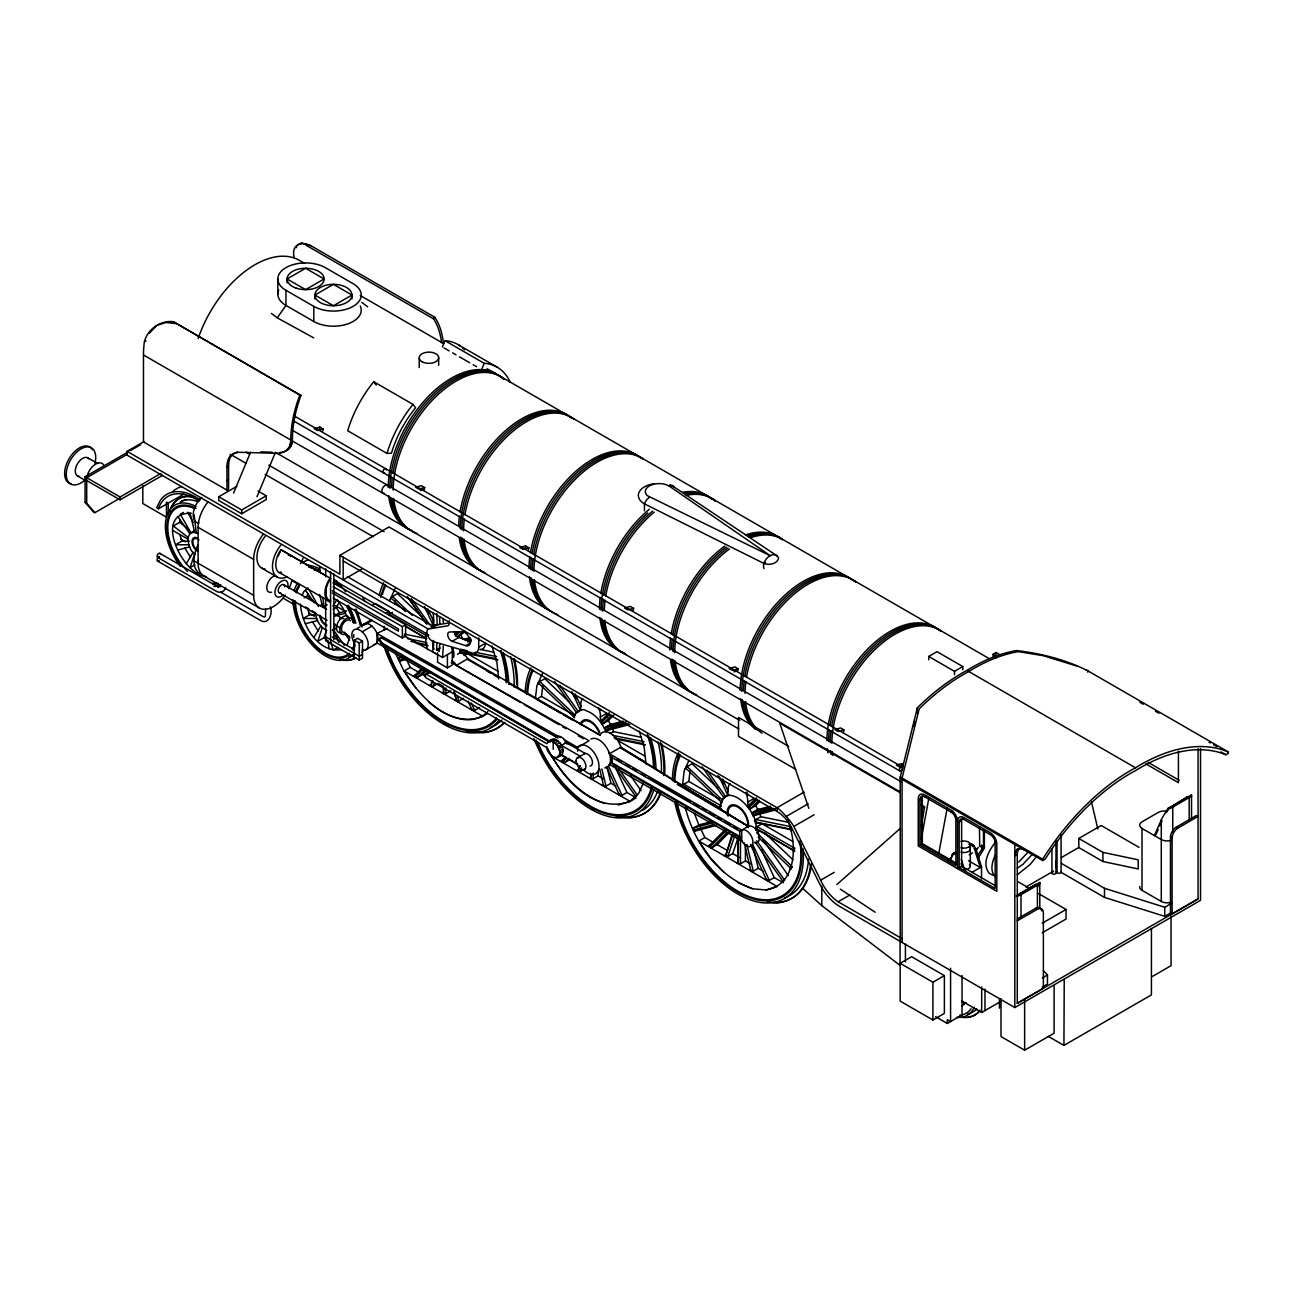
<?xml version="1.0" encoding="UTF-8"?>
<svg xmlns="http://www.w3.org/2000/svg" width="1293" height="1293" viewBox="0 0 1293 1293"><rect width="100%" height="100%" fill="white"/><g stroke="black" fill="none" stroke-linecap="round" stroke-linejoin="round"><path stroke-width="1.5" d="M970.38 847.432L970.283 845.687M746.675 792.076L748.34 795.227M919.889 799.721L919.937 798.945A6.934 4.008 60 0 1 924.156 796.504L951.632 812.36A6.934 4.008 60 0 1 955.85 819.681L955.899 865.809L919.889 845.008L919.889 799.721L922.378 797.522A6.934 4.008 60 0 1 922.992 795.777M959.164 822.396L959.212 821.621A6.934 4.008 60 0 1 963.43 819.18L990.907 835.036A6.934 4.008 60 0 1 995.141 842.357L995.174 888.485L959.164 867.7L959.164 822.396L961.669 820.198A6.934 4.008 60 0 1 963.059 817.742M290.877 440.38L289.664 446.344L286.577 450.4A44.463 25.666 60 0 1 274.423 453.261L240.045 452.308A43.348 25.02 60 0 0 230.396 455.815L230.041 456.138A29.707 17.148 60 0 0 228.021 460.001L227.746 460.89A29.707 17.148 60 0 0 226.954 467.015L226.954 490.112L228.586 489.174L228.586 466.062A29.707 17.148 60 0 1 229.378 459.952L229.653 459.047A29.707 17.148 60 0 1 231.673 455.201L232.029 454.877A43.348 25.02 60 0 1 237.702 451.92M1016.217 896.017L1039.717 882.456L1039.152 886.659M1191.467 796.536L1191.467 794.839L1167.967 808.4L1162.1 818.113L1154.358 835.553L1155.926 834.664L1158.205 829.46M403.044 656.715L399.278 657.701L398.68 660.044M1191.467 794.839L1191.467 794.904A8.097 4.671 0 0 1 1189.156 797.603L1172.751 807.074A8.097 4.671 0 0 1 1168.08 808.4L1167.967 808.4M284.153 451.58A44.463 25.666 60 0 0 288.21 449.447L291.297 445.406L292.428 439.087A99.173 57.264 -60 0 1 300.024 398.05L300.994 395.383L173.327 321.666C159.896 320.034 145.43 330.588 144.056 344.31A99.173 57.264 -60 0 0 143.475 354.977L143.475 441.915L226.954 490.112M205.409 576.468C181.812 573.979 152.752 512.076 191.283 513.256M188.132 537.403L173.327 525.992L179.63 522.356L179.937 519.802M195.195 554.293C186.952 549.881 183.897 527.479 197.732 533.459M304.162 597.883L307.314 596.073L307.621 593.503M335.243 624.18L333.287 629.675L344.326 645.304M395.028 604.235L395.464 600.695M427.676 649.765L425.882 643.72L425.882 632.956M535.399 698.252L536.902 685.823L542.462 673.556M560.435 713.041L536.53 699.238L541.476 696.377L542.785 685.743M426.334 674.219L546.874 743.734C551.287 736.008 560.435 747.257 559.74 753.124C558.576 763.112 546.664 753.884 546.874 747.645L426.334 678.001A2.311 1.341 60 0 1 424.702 675.156A2.311 1.341 60 0 1 426.334 674.219L429.615 672.328L550.139 741.843C555.715 733.018 567.756 749.875 561.097 755.468M682.494 785.077L688.797 781.441L690.09 770.79M720.056 809.596C722.642 775.154 760.753 811.794 755.742 830.203L757.1 829.427L794.662 851.101L793.304 851.893M787.728 819.891C797.215 843.634 797.522 884.735 765.682 890.085M921.23 826.534L924.608 806.848L921.117 804.828M921.23 839.238L928.924 797.829M938.718 853.703L947.139 808.335M426.237 644.932L427.013 643.057M467.096 650.654L461.181 649.458L460.292 651.817M319.516 429.114L319.937 427.11L323.202 429.001L322.797 431.005M424.686 487.59L418.9 489.142L415.635 487.251L421.421 485.699L424.686 487.59L424.282 489.594L420.419 490.629M525.2 547.973L525.621 545.969L528.885 547.86L528.481 549.864M633.198 610.328L633.618 608.324L630.337 606.433L624.551 607.985L627.832 609.876L633.618 608.324M738.19 668.804L732.404 670.356L729.139 668.465L734.909 666.913L738.19 668.804L737.786 670.808L733.923 671.827M843.489 731.822L843.893 729.834L840.612 727.943L834.842 729.494L838.106 731.385L843.893 729.834M901.69 765.537L902.094 763.533L898.247 764.567M225.58 587.475C224.966 591.919 219.406 593.552 215.963 591.095L157.552 557.364M900.235 941.401L900.235 776.964L917.367 707.756A189.796 109.582 -60 0 1 966.905 670.437A189.796 109.582 -60 0 1 1016.443 650.557C1041.091 653.434 1065.561 659.575 1087.785 670.825L1087.785 672.166M598.384 707.562A13.884 8.017 60 0 1 600.324 717.065L601.083 722.803L602.15 719.894L609.213 712.75M745.689 792.625A13.884 8.017 60 0 1 747.645 802.129L748.405 807.866L749.471 804.957L752.768 803.05M913.165 726.65L914.652 721.187M194.726 553.776L190.071 567.611L194.807 564.896M322.393 627.493L317.755 641.328L324.042 637.691L326.369 630.774M434.335 682.817L433.139 686.341L430.957 686.114L431.797 681.185M432.767 680.732L430.731 686.244M581.64 767.864L580.46 771.388L578.262 771.161L579.102 766.232M580.072 765.779L578.052 771.291M734.877 835.31L727.781 856.435L725.583 856.208L731.967 834.809M734.376 835.23L732.824 834.696L725.357 856.354M726.65 857.097L732.727 853.59L738.061 837.735M755.904 828.878L757.1 826.583L794.662 848.273L793.466 850.568M995.222 855.206C992.216 861.801 989.598 870.755 995.222 876.751M442.384 346.96L444.905 340.641A84.756 48.924 -60 0 1 460.405 346.152M481.659 369.636L484.18 363.317L444.905 340.641M296.178 247.706L296.663 246.543M763.937 568.678C761.092 561.178 773.02 548.927 778.612 557.784C777.788 563.893 768.85 565.591 763.937 563.425L644.447 503.882A20.833 12.025 0 0 1 653.773 483.76M233.564 493.069L250.519 452.308M256.968 496.754L275.457 452.291M1159.74 825.985L1162.035 820.796M302.142 595.313L303.807 591.644L307.944 587.911M347.025 645.385L349.821 637.32L343.906 632.762M389.597 600.776L395.141 588.509M509.668 683.949L600.097 735.167L600.566 734.165A16.211 9.358 60 0 1 620.414 745.625L620.866 747.16L748.259 826.372A9.261 5.35 60 0 1 758.555 833.888A9.261 5.35 60 0 1 754.579 842.68M608.955 765.472L609.407 764.47L741.713 840.854A9.261 5.35 60 0 0 750.974 846.204A9.261 5.35 60 0 0 750.974 835.504A9.261 5.35 60 0 0 741.713 830.154L609.407 753.771L608.955 752.235M643.607 782.443L638.71 793.288L629.885 801.482L618.377 805.038M688.991 760.365L684.223 770.887L682.332 786.403L683.852 784.301L721.413 805.975L720.056 806.767M280.953 573.446L330.168 601.859L328.81 601.439A18.474 10.667 -60 0 1 328.81 580.104L330.168 578.133L280.953 549.719L279.595 551.691A18.474 10.667 -60 0 0 279.595 573.041L280.953 573.446L281.454 572.411L280.177 572.023M949.304 860.249L953.183 854.188A5.786 3.346 60 0 1 956.077 852.523M949.644 861.316L953.183 854.188M186.273 563.619L193.223 552.208M313.957 637.32L320.906 625.925M332.899 606.223L336.875 599.693L343.049 608.324L347.025 616.583M333.077 609.278L336.228 607.468L339.202 602.57M978.348 857.954L984.377 848.046L984.377 830.93M149.309 333.287L156.146 326.046M1166.254 812.683L1167.029 811.551M330.652 578.585L329.392 580.444A17.31 9.988 -60 0 0 329.392 600.437L330.652 600.825M976.312 850.309L978.429 847.271M977.072 856.305L983.472 847.044L983.472 829.961M271.449 313.456L277.252 317.836L285.963 305.423L285.963 290.311A27.783 16.033 0 0 1 285.963 267.619A27.783 16.033 0 0 1 325.254 267.619L353.086 283.684A27.783 16.033 0 0 1 353.086 306.376A27.783 16.033 0 0 1 313.795 306.376L285.963 290.311M297.568 244.862L301.576 242.793L310.821 245.67L434.755 317.221A99.173 57.264 -60 0 1 443.192 341.708M441.543 342.645A99.173 57.264 -60 0 0 434.529 320.405L433.559 318.854L434.755 317.221M1167.805 810.501L1168.549 809.547M996.418 841.032C989.468 849.404 981.193 863.142 989.193 873.26L993.25 875.377M1027.903 852.297L1018.755 862.027M1032.008 854.673L1022.844 864.387L1017.332 868.169M1035.402 858.019L1030.101 864.5L1017.332 874.747M759.977 830.914L756.68 832.805L792.286 866.73L790.459 868.54M422.52 667.544L414.552 675.609L415.166 676.999L417.591 677.354L424.33 670.55M454.829 634.847L457.657 631.986M423.506 668.578L414.94 677.128M455.589 636.108L459.694 631.954M457.463 637.013L462.926 631.469M416.459 678.001L422.536 674.493L426.577 670.404M457.738 637.449L465.141 631.388M565.849 756.631L561.873 760.656L562.487 762.062L564.912 762.417L568.952 758.328M566.657 757.843L562.261 762.191M611.621 715.142L603.411 723.45L601.536 722.545L609.746 714.237M602.053 724.225L608.356 720.589L613.836 715.045M725.131 829.589L709.194 845.719L709.809 847.109L712.217 847.465L727.038 832.482M747.419 806.428L756.534 797.797M726.472 830.251L709.582 847.238M758.943 800.189L750.716 808.497L748.841 807.592L757.068 799.284M711.102 848.111L717.179 844.604L729.3 832.336M749.374 809.289L755.678 805.652L759.783 801.498M1169.292 808.723L1187.556 796.73L1171.248 807.042M428.888 702.051C443.935 715.465 470.975 728.929 487.849 711.522M965.968 1002.479L961.847 1006.213M836.894 884.525L900.413 828.28M921.586 809.531L924.608 806.848M1018.221 895.629L1019.498 893.754L1035.79 884.347L1021.131 893.705M576.145 712.96L578.23 711.489L559.691 685.225M635.623 796.31L637.271 795.098L618.717 768.834M723.45 798.023L725.551 796.553L707.012 770.272M756.761 840.757L784.592 880.161L782.491 881.632M547.699 741.164L381.063 643.381L378.59 639.081L381.871 637.174L381.063 637.643L557.913 738.077M1176.161 827.229L1196.429 815.463L1198.061 816.416L1177.81 828.166A8.081 4.655 -60.1 0 0 1172.105 838.074L1172.105 913.989L1170.472 913.052L1170.472 837.137A8.081 4.655 -60.1 0 1 1176.161 827.229L1177.81 828.166M1172.105 913.989L1198.061 898.926L1198.061 750.021A13.884 8.017 60 0 1 1198.158 748.582M144.347 341.885L145.98 340.948M287.094 278.965L305.617 268.265L324.123 278.965L305.617 289.648L287.094 278.965L287.094 282.892M314.926 299.022L314.926 295.03L333.432 284.331L351.955 295.03L351.955 299.022M351.955 295.03A18.522 10.7 0 0 1 324.171 304.291A18.522 10.7 0 0 1 324.171 285.769A18.522 10.7 0 0 1 351.955 295.03L333.432 305.73L314.926 295.03M428.791 629.319L127.102 455.152L127.102 451.37L144.04 441.592M119.344 498.565L94.906 512.674L93.274 511.737L85.079 502.282L85.079 476.761L126.762 452.712M130.237 450.707L140.646 444.695M126.666 454.651L86.712 477.715L86.712 503.236L94.906 512.674M85.079 476.761L120.104 496.997L160.914 473.432M86.712 480.543L120.104 499.825L162.611 475.291M230.041 456.138L231.673 455.201M226.954 467.015L228.586 466.062M200.156 499.922A58.072 33.521 60 0 0 160.38 500.294L156.647 507.745L158.441 508.779L183.703 494.201M292.428 440.735L290.796 441.689L290.796 440.024A99.173 57.264 -60 0 1 299.798 395.141L173.327 321.666M290.699 442.545L292.331 441.592M290.521 443.564L292.153 442.61M226.954 480.673L228.586 479.719M290.279 444.533L291.927 443.596M290.004 445.471L291.636 444.517M289.664 446.344L291.297 445.406M289.26 447.168L290.909 446.23M288.824 447.944L290.456 446.99M288.339 448.655L289.971 447.701M287.789 449.301L289.422 448.348M287.224 449.867L288.856 448.913M183.412 512.384L180.277 514.194L190.863 532.748L194.015 530.938M258.05 491.065L266.245 495.785L266.245 499.567L241.694 513.741L218.776 500.52L218.776 496.738L236.781 486.33M189.538 541.137L181.86 541.137L175.557 544.773L189.004 544.789M218.776 496.738L241.694 509.959L266.245 495.785M127.102 451.37L339.897 574.221L339.897 555.327L388.999 526.978L738.723 728.88M361.798 569.146L343.178 579.894L343.178 557.218M320.114 605.56L323.266 603.734M315.298 614.854L309.528 614.838L303.225 618.49L316.672 618.507M327.129 604.736L323.977 606.562L322.862 597.35M334.871 615.549L339.59 612.817L346.524 610.991M372.271 605.496L375.536 603.605L389.145 611.46L389.145 615.468M333.287 629.675L336.439 627.848M332.285 630.564L335.437 628.737M391.181 597.269L397.484 593.632L421.647 616.648M390.712 598.303L392.522 596.493L412.419 615.436M390.244 599.354L391.165 598.045L405.372 611.589M361.717 625.376L371.544 619.703L371.851 620.656L363.656 625.376M385.88 613.351L389.145 611.46M392.506 612.284L389.209 614.191L426.771 635.881M362.169 631.808L371.98 626.151M337.812 647.454L333.077 650.185L331.218 642.508M354.314 657.2L354.314 640.197L357.595 638.306L362.493 641.134L362.493 658.153L359.228 660.044L325.674 640.665L325.674 586.796M354.314 640.197L359.228 643.025L362.493 641.134M428.856 673.33L376.958 642.863L376.958 633.425L387.512 628.463M378.59 639.081L379.415 638.613L381.871 642.912L550.252 741.713M333.125 586.683L402.349 626.636L405.614 624.745L405.614 636.091L402.349 637.982L333.125 598.012M365.838 649.749L375.649 644.076M381.063 643.381L381.871 642.912M362.493 654.371L359.228 656.262L325.674 636.883M430.925 626.442L434.222 624.535M433.155 625.149L433.527 620.769A13.884 8.017 60 0 1 433.527 617.812M480.705 649.49A12.09 6.982 60 0 0 485.263 643.397L478.717 647.179A12.09 6.982 60 0 1 472.931 653.175L433.333 641.57A7.289 4.202 60 0 1 427.078 633.667A7.289 4.202 60 0 1 430.795 628.576L437.341 624.81L448.542 622.984M425.268 637.982L405.226 625.893M397.937 658.476L399.278 657.701M399.424 661.596L404.079 658.913M439.83 647.987L436.549 649.878L439.281 651.333A285.074 164.583 60 0 0 439.733 643.849M439.83 648.052L436.565 649.943L436.775 646.565A295.095 170.369 60 0 0 436.986 642.669M452.114 641.312L465.836 645.692A7.806 4.509 60 0 0 469.989 639.809A7.806 4.509 60 0 0 462.328 631.695L449.786 631.97A5.204 3.006 60 0 0 447.911 636.075A5.204 3.006 60 0 0 452.114 641.312L458.659 637.53L470.668 641.376M395.141 652.674L403.982 671.067L410.269 667.43L419.498 672.748M433.446 640.423A290.085 167.476 60 0 1 432.686 651.785L442.497 657.458L452.324 651.785A290.085 167.476 60 0 0 452.631 648.035M465.836 645.692L470.733 642.863M413.421 676.255L417.849 673.701M461.181 649.458L459.823 650.234L460.696 653.385L462.054 652.609L497.643 659.802L496.302 660.578M464.106 655.519L467.419 653.628L498.144 671.358M437.584 652.723L437.584 662.178L447.41 667.851L452.324 665.006L452.324 651.785M451.71 660.513A9.261 5.35 60 0 1 456.332 665.394L467.791 658.784L600.097 735.167M429.438 685.5L430.569 684.837M432.024 686.987L438.101 683.48L443.224 686.438M495.833 658.994L497.643 659.802M442.271 692.903L443.386 692.256L443.386 686.535M443.499 693.614L445.843 693.662L445.843 687.957M444.727 694.309L450.804 690.801M454.974 700.24L456.09 699.578L454.199 691.755M456.251 700.984L458.676 701.081L457.286 695.359M457.544 701.727L463.621 698.22M470.523 709.211L471.654 708.564L472.268 709.97L474.676 710.326L471.299 703.004M472.042 710.099L468.163 701.081M473.561 710.972L479.638 707.465M538.502 682.316L544.806 678.68L568.952 701.695M538.033 683.367L539.844 681.54L575.369 715.385L574.027 716.16M537.549 684.401L538.47 683.108L574.512 717.534C570.375 717.696 581.284 706.188 585.923 710.649C595.701 713.93 602.312 722.852 606.175 732.032M482.564 716.435L487.348 713.671M763.937 563.425L765.569 562.471M576.888 712.265L581.543 709.582M580.46 710.213L580.848 705.833A13.884 8.017 60 0 1 582.787 698.576M573.559 717.211L574.512 717.534M548.555 741.325L551.836 739.434M547.521 742.295L553.194 739.014M551.497 741.067L554.778 739.176M556.459 739.887L553.194 741.778L553.194 749.342M554.891 743.022L558.156 741.131M600.324 717.065L606.627 713.429L607.096 717.033M556.459 744.687L559.74 742.796M600.114 721.381L601.455 720.605L601.536 722.545M557.816 746.675L561.097 744.784M558.107 747.273L566.302 742.554L585.115 753.415L578.569 757.197M558.867 748.841L562.132 746.95M559.513 751.039L562.794 749.148M551.287 756.114L630.095 801.353C593.083 814.881 561.017 776.608 546.745 746.643M559.74 753.124L563.021 751.233M604.3 728.137L610.603 724.5L623.242 721.138M611.573 724.193L605.657 727.345L605.027 729.656M556.459 757.779L559.74 755.888L558.156 755.742M557.816 757.359L561.388 755.209L576.775 764.098M605.787 731.208L610.425 728.525M560.742 761.302L565.17 758.749M610.151 733.551L613.448 731.644L641.086 737.236M563.78 763.064L569.857 759.557L577.971 764.228M578.569 767.008L580.201 766.07M576.759 770.547L577.874 769.901M609.407 753.771L620.866 747.16M579.329 772.034L585.406 768.527M643.138 744.057L644.965 744.865L643.607 745.641M611.363 763.323L612.187 762.854L740.566 836.975L739.741 837.444L611.363 763.323L611.363 757.181L739.741 831.286L740.566 830.817M589.576 777.95L590.707 777.303L590.707 773.489M590.804 778.661L593.164 778.725L593.164 773.004M592.032 779.372L598.109 775.865L598.109 772.05M602.279 785.287L603.411 784.641L603.799 785.902L605.997 786.128L601.843 768.963M603.572 786.031L599.726 769.093M604.865 786.774L610.942 783.267L615.807 786.079M617.844 794.274L618.959 793.627L619.589 795.017L621.998 795.373L608.47 766.07M619.363 795.147L606.465 766.523M620.866 796.019L626.943 792.512L636.172 797.846L629.885 801.482M635.914 795.874L637.271 795.098M634.427 797.264L635.768 796.488L613.755 765.294M685.807 767.379L692.111 763.743L717.696 788.1M685.338 768.414L687.165 766.587L722.69 800.432L721.349 801.224M684.87 769.464L685.791 768.155L721.817 802.581L720.476 803.373M928.73 659.769L928.73 656.456L937.021 651.672L962.8 666.558L962.8 669.871M685.807 809.434L687.165 808.658L685.338 807.85C694.357 842.535 717.518 876.557 752.51 888.63M724.209 797.328L728.848 794.645M727.781 795.26L728.169 790.88A13.884 8.017 60 0 1 730.109 783.623M722.706 798.718L724.064 797.926L702.034 766.733M720.88 802.258L721.817 802.581M928.73 656.456L954.509 671.342L962.8 666.558M719.894 808.093L682.785 786.144M996.16 657.846L993.072 656.068L993.072 654.274L996.046 652.561L1000.685 655.228M692.563 828.587L698.866 824.95L712.055 821.508M693.323 830.138L714.479 824.465M694.066 831.706L698.721 829.023M747.645 802.129L753.948 798.492L754.417 802.096M698.608 841.161L704.911 837.525L712.605 841.969M751.621 813.184L757.924 809.547L770.563 806.202M758.894 809.24L752.979 812.408L752.348 814.703M753.092 816.255L757.746 813.572M708.063 846.365L712.491 843.812M754.466 820.344L760.769 816.691L788.391 822.283M804.149 792.076L777.061 807.721L339.897 555.327M732.824 834.696L737.899 839.27L742.57 841.258M754.934 821.928L790.459 829.104M620.187 747.548L748.259 826.372L741.713 830.154L741.713 840.854M755.338 823.496L756.68 822.72L792.286 829.912L790.928 830.688M755.742 827.358L762.046 823.722L792.787 841.468M737.899 839.27L740.485 839.012L740.485 863.772L738.125 863.708L698.834 841.032L710.342 857.873L723.741 872.032M739.127 839.787L740.485 839.012M1200.518 748.599L1200.518 900.348L1014.827 1007.554L838.818 905.94A36.172 20.882 60 0 1 828.247 896.776L826.631 894.837A36.172 20.882 60 0 1 819.73 883.992L791.736 827.924A27.008 15.597 60 0 0 777.061 811.487L777.061 807.721A37.093 21.415 60 0 1 784.883 814.978L786.16 816.481L808.173 803.777M724.064 855.594L725.195 854.948M789.991 827.52L791.332 826.744L755.807 819.552L755.387 821.669L756.68 822.72M786.16 816.481L786.338 816.659A33.521 19.363 60 0 1 793.837 826.453L814.154 814.719M736.897 862.997L738.028 862.35L738.028 837.589M739.354 864.419L745.431 860.912L745.431 847.578M749.601 870.334L750.732 869.688L751.12 870.949L753.302 871.175L746.853 844.491M750.894 871.078L744.332 842.955M752.187 871.838L758.264 868.33L763.129 871.126M793.304 849.048L794.662 848.273M765.149 879.321L766.28 878.674L766.894 880.064L769.319 880.42L752.413 843.812M766.668 880.194L750.49 844.523M790.928 867.506L792.286 866.73M768.187 881.083L774.265 877.575L783.493 882.893M789.991 869.591L791.332 868.799L758.231 837.153M924.851 796.844L926.483 795.906M783.235 880.937L784.592 880.161M781.748 882.327L783.089 881.535L755.112 841.969M777.19 886.545L738.125 863.708M793.837 826.453L820.651 880.161L834.195 872.339M950.937 811.907L952.569 810.953M919.889 845.008L922.345 843.602L956.642 863.401M820.651 880.161A33.052 19.088 60 0 0 838.123 901.771L849.986 894.918M968.522 860.734L980.304 867.538L974.583 849.356L975.811 848.644A5.786 3.346 60 0 0 975.164 847.287M969.184 854.851L972.546 852.911M959.164 867.7L961.62 866.278L995.917 886.077M971.609 872.549L981.532 866.827L975.811 848.644M1078.766 838.462L1102.864 852.362L1138.179 859.813L1138.276 868.961L1102.961 861.526L1078.863 847.61L1078.766 838.462L1101.2 825.5L1139.068 847.368M900.235 778.321L1042.643 860.54L1045.1 859.118L1050.659 850.697A186.418 107.626 -60 0 1 1135.496 770.612A186.418 107.626 -60 0 1 1220.35 752.72L1225.893 754.74L1228.35 753.318L1228.35 751.976L1085.942 669.758M1061.472 857.501L1078.734 847.529M1025.979 887.014L1053.601 871.062M900.17 963.317L911.63 956.707L944.375 975.601L944.375 1013.405L932.916 1020.015L900.17 1001.121L900.17 963.317L932.916 982.227L944.375 975.601M1017.365 895.904A8.097 4.671 0 0 0 1021.001 894.691L1037.406 885.22A8.097 4.671 0 0 0 1039.701 882.521M1042.223 923.218L1066.046 909.464L1066.046 919.032L1042.223 932.786M935.55 1016.67L947.3 1023.458L962.04 1014.94L962.04 975.455M962.04 1001.154L981.678 1012.5L1000.62 1001.558M1042.255 977.977L1047.459 974.987L1043.354 970.639M1061.472 863.465L1104.497 888.307L1164.751 907.266L1171.684 903.257M1042.255 987.076L1047.459 984.07L1047.459 974.987M1061.472 872.549L1104.497 897.39L1164.751 916.349L1171.684 912.357M1017.284 848.725L1017.284 1003.303L1198.061 898.926M1001.008 998.778L1001.008 1036.566L1024.638 1050.207L1054.102 1033.204L1054.102 985.476M1151.998 976.684L1171.054 965.677L1171.054 915.961M1048.251 1036.356L1063.929 1045.407L1151.417 994.899L1151.417 928.697M1017.316 918.887L1035.709 908.316A8.501 4.93 -59.9 0 1 1041.285 909.399M1017.284 920.794L1037.342 909.27A8.501 4.93 -59.9 0 1 1043.37 912.745L1043.37 988.321L1017.284 1003.303M980.918 846.98L983.407 847.206L982.454 846.172M1035.79 885.236L1037.131 885.026M158.182 324.834L166.231 322.49L175.864 323.589M341.223 649.636C317.706 653.159 301.592 624.745 300.461 604.106M431.797 625.925L433.753 625.327M777.416 886.4L765.909 889.956L752.284 888.76L737.899 882.65M319.937 427.11L314.151 428.662L317.415 430.553L323.202 429.001M525.621 545.969L519.834 547.521L523.099 549.412M525.039 548.895L528.885 547.86M903.435 765.941L899.589 766.975L896.308 765.084M177.723 550.042L189.861 546.858M305.39 623.743L317.528 620.575M335.032 616.001L345.425 613.27M470.086 637.611L463.282 639.437L461.035 635.542M465.141 640.471L470.975 638.952M404.79 658.299L399.133 659.786L400.782 660.82L406.422 659.333M467.581 641.878L471.347 640.892M626.054 721.963L606.627 727.054L625.957 723.353M628.091 723.482L605.48 729.381L607.128 730.432L629.739 724.516M712.75 822.881L693.921 827.811L693.759 829.88L695.408 830.914L716.128 825.5M771.436 807.527L753.948 812.101L773.279 808.4M775.412 808.529L752.801 814.445L754.449 815.479L775.17 810.064M467.048 640.52L470.911 639.776M430.795 628.576L447.588 625.844A5.625 3.249 60 0 0 449.253 623.081L449.253 620.721M386.979 453.423L391.472 453.132L392.765 449.01A77.806 44.916 -60 0 1 412.79 411.303L415.538 407.812L413.017 404.418L373.725 381.726A84.756 48.924 -60 0 0 347.704 430.731L386.979 453.423A84.756 48.924 -60 0 1 413.017 404.418M339.914 618.539L343.76 618.539M260.782 451.887L272.241 452.211M294.222 257.598C291.006 244.943 300.429 241.048 310.821 245.67M320.502 605.851L325.416 607.177M466.256 731.191L482.645 732.824A96.102 55.486 60 0 0 503.914 722.835M616.131 816.513L629.966 817.871A96.102 55.486 60 0 0 660.497 792.205M767.395 901.948L777.287 902.934A96.102 55.486 60 0 0 810.679 864.5M299.798 395.141L300.994 395.383M404.45 634.12L426.205 638.516M479.945 649.393L493.764 652.173M407.408 638.58L425.203 642.185M475 652.238L496.706 656.634M410.899 641.473L426.69 644.674M496.27 658.735L460.744 651.559L462.054 652.609M416.217 643.348L428.064 645.74M612.446 735.297L644.027 741.681M613.981 737.802L643.591 743.798M615.306 738.869L644.965 744.865M981.823 848.03L984.296 848.208L983.359 847.222M443.838 723.644L448.833 725.195M591.16 808.707L594.489 809.725M1077.328 666.186L1043.079 655.664L1018.286 651.624A189.796 109.582 -60 0 0 968.748 671.503A189.796 109.582 -60 0 0 919.21 708.823L902.078 778.03L902.078 942.468M326.854 630.467C320.179 627.428 316.009 620.026 315.589 612.85L312.227 610.894M605.189 803.583C581.543 795.955 564.136 776.624 551.513 755.985M669.095 485.99L666.105 484.665A13.851 8 0 0 0 649.377 485.942A13.851 8 0 0 0 647.179 495.591L770.499 555.845L669.095 485.99A8.34 4.719 -61.1 0 1 673.912 486.863L777.028 555.861M313.714 337.861L277.252 317.836M487.057 671.148L490.532 673.12M494.023 675.091L497.498 677.063M404.111 635.72L437.276 654.549M451.241 662.485L589.107 740.776L577.648 747.402L563.683 739.467M376.958 633.425L560.192 737.479M383.633 638.16L402.883 649.102M406.39 651.09L409.897 653.078M413.388 655.066L432.654 666.008M436.161 667.996L448.412 674.962M451.92 676.95L455.427 678.938M460.68 681.912L464.171 683.916M467.678 685.904L478.184 691.868M481.691 693.856L486.944 696.83M490.451 698.834L493.942 700.822M497.449 702.81L516.715 713.736M520.206 715.74L523.713 717.728M527.221 719.716L546.486 730.658M549.978 732.646L555.23 735.62M567.498 742.586L572.751 745.576L564.928 742.069M1170.472 837.137L1172.105 838.074M1139.812 702.212L1143.287 704.216M1155.425 711.215L1158.9 713.219M1213.626 744.816L1216.891 746.707M1220.98 751.912L1225.893 754.74M305.875 245.137L433.559 318.854M458.126 344.649L497.401 367.325M993.072 654.274L996.16 656.068M304.647 263.384L299.426 260.378A89.12 51.461 -60 0 0 198.185 338.459M360.262 295.499L443.709 343.679M487.154 368.764L495.849 373.774A89.12 51.461 -60 0 0 427.175 397.662A89.12 51.461 -60 0 0 388.272 487.348M500.763 376.619L566.237 414.423M571.15 417.251L636.625 455.055M707.012 495.688L641.538 457.884A89.12 51.461 -60 0 0 572.864 481.756A89.12 51.461 -60 0 0 533.961 571.458M711.926 498.516L777.4 536.32M852.685 579.797L934.532 627.04M989.404 658.735L939.445 629.885A89.12 51.461 -60 0 0 870.771 653.757A89.12 51.461 -60 0 0 831.868 743.443M444.081 347.946L449.204 350.904M452.631 352.876L456.041 354.848M459.451 356.82L469.698 362.735M473.125 364.707L476.535 366.679M1148.297 762.466L1179.168 780.277M1145.84 763.872L1178.424 782.685L1178.424 751.168M966.905 670.437L1135.496 767.783A189.796 109.582 -60 0 1 1228.35 751.976M360.262 306.005A27.783 16.033 0 0 1 347.332 324.042A27.783 16.033 0 0 1 313.795 321.488L285.963 305.423A27.783 16.033 0 0 1 278.787 289.939M1167.24 811.325A8.097 4.671 0 0 0 1158.415 812.343L1142.01 821.815A8.097 4.671 0 0 0 1142.01 828.425L1161.292 839.561A8.097 4.671 0 0 0 1171.086 840.305M1139.715 886.4A8.097 4.671 0 0 0 1142.01 890.327L1161.292 901.463A8.097 4.671 0 0 0 1171.086 902.207M293.495 415.522L902.223 766.975A2.311 1.341 -60 0 1 901.496 770.563A2.311 1.341 -60 0 1 899.492 769.4A2.311 1.341 -60 0 1 902.223 766.975M292.929 420.548L899.912 770.984M900.235 776.964L1042.643 859.182L1042.643 860.54M292.541 430.375L901.286 781.845M143.475 354.977L290.796 440.024M291.361 440.396L900.154 791.882M900.17 792.738L779.711 723.191L808.836 808.319M788.762 746.417L738.497 717.405L738.497 736.315L795.696 769.335M276.363 452.873L406.729 528.142M411.643 530.987L477.117 568.775M482.03 571.619L547.505 609.423A89.12 51.461 -60 0 1 529.467 576.807M552.418 612.252L617.892 650.056M622.79 652.884L688.264 690.688M693.177 693.517L739.709 720.379M1018.27 881.891L1030.214 888.776M1038.748 893.705L1066.046 909.464M246.074 452.017L249.565 454.037M268.782 465.124L384.053 531.665M955.818 863.869L921.521 844.07L921.57 797.991A6.934 4.008 60 0 1 922.539 795.841M230.283 454.231L245.977 463.298M265.162 474.369L373.305 536.805M343.178 561L777.061 811.487M1064.236 979.383L1063.929 1045.407M347.316 576.613L433.705 626.491M541.476 696.377L573.914 715.11M618.151 740.647L645.466 756.421M688.797 781.441L719.538 799.187M333.756 580.137L428.791 634.992M325.577 575.644L280.953 549.719M467.581 659.43L493.199 674.219M563.845 715.013L572.379 719.942M620.026 747.451L645.627 762.24M332.947 582.787L405.614 624.745M406.293 626.879L426.771 638.71M700.919 796.989L721.413 808.82M332.204 590.691L398.406 628.915L398.406 631.146L332.204 592.921M456.332 665.394L520.756 702.584M524.231 704.604L559.045 724.694M562.536 726.714L566.011 728.719M578.197 735.749L583.418 738.772M617.391 759.702L620.866 761.706M626.071 764.713L629.529 766.717M633.004 768.721L636.479 770.725M641.684 773.731L645.142 775.735M648.617 777.74L690.252 801.773M693.727 803.777L698.931 806.784M702.406 808.788L705.865 810.792M709.34 812.796L714.544 815.802M718.019 817.806L721.478 819.81M724.953 821.798L730.157 824.805M733.632 826.809L737.091 828.813M87.827 457.819L97.654 463.492M291.749 580.46L298.715 584.484M335.275 605.577L345.716 611.621M207.914 502.007A27.783 16.033 -60 0 0 198.104 527.318L253.654 559.4L253.654 595.297A27.783 16.033 -60 0 0 264.596 609.326A27.783 16.033 -60 0 0 285.252 595.055M261.719 568.096L277.268 577.082M838.123 901.771L902.078 938.686M283.781 584.678L326.563 609.375M333.4 613.318L341.95 618.264M561.388 745.382L580.201 756.243A6.95 4.008 60 0 0 577.906 758.377M172.793 530.405L187.921 539.133M305.504 607.015L308.865 608.955M422.536 674.493L425.785 676.368M560.677 754.255L565.283 756.906M598.109 775.865L603.233 778.822M717.179 844.604L726.908 850.228M732.727 853.59L739.564 857.518M745.431 860.912L750.554 863.869M77.418 475.872L85.597 480.592M279.159 592.695L327.064 620.349M333.901 624.309L340.011 627.832M180.535 538.922L185.739 541.945M283.135 598.158L293.559 604.187M309.221 613.221L314.425 616.244M345.732 634.313L349.207 636.318M332.317 636.948L354.217 649.587M193.998 560.871L253.654 595.297M85.079 502.282L86.712 503.236M203.858 575.951L259.408 608.017M159.863 553.356L218.21 587.038M220.812 592.21L262.608 616.341C266.423 618.393 265.113 615.807 265.615 608.696M157.552 561.033L260.378 620.398C268.653 625.586 273.13 613.011 270.253 606.756M1035.709 908.316L1037.342 909.27M677.306 784.415L748.259 826.372M840.353 889.164L875.135 912.228M328.487 641.328L324.042 637.691M361.798 302.384L367.6 306.748M802.403 888.113L821.782 905.601L900.057 965.386L900.057 939.946M307.314 596.073L313.229 600.631M179.63 522.356L188.503 529.193M599.306 708.548L601.019 710.18M764.486 832.66L792.965 859.797M336.228 607.468L339.59 612.817M794.662 851.101L756.357 828.619L757.1 829.427M979.69 846.317L979.48 827.924M373.725 381.726L376.263 385.136M962.186 1000.83L964.384 1003.95M717.76 775.622L723.547 783.833M762.87 839.529L788.374 875.652M571.603 692.224L576.225 698.786M630.628 775.832L641.069 790.605M554.568 681.508L576.581 712.702M424.282 607.16L428.92 613.739M411.206 598.53L429.761 624.794M408.556 598.271L425.947 622.903M407.247 596.461L426.949 624.374M345.118 633.845L349.53 640.1M305.39 590.158L314.231 602.667M177.723 516.457L189.861 533.637M755.678 805.652L757.924 809.547M608.356 720.589L610.603 724.5M415.716 687.779L404.192 670.938L482.79 716.306C449.592 729.187 419.805 696.652 403.982 671.067M318.207 631.113L312.486 621.755M190.54 557.396L184.818 548.054M308.914 589.592L318.531 606.465M333.255 632.245L339.025 642.362M187.533 512.238L193.303 522.372M698.866 824.95L694.389 813.426M700.37 828.07L704.911 837.525M567.045 744.121L566.011 741.94A9.261 5.35 60 0 0 555.699 737.56M406.487 659.527L410.269 667.43M761.593 850.099L774.265 877.575M722.512 779.016L728.218 791.397M719.361 777.012L727.862 795.486M615.112 766.878L626.943 792.512M575.191 693.969L580.913 706.334M572.039 691.965L580.541 710.423M427.886 608.922L433.591 621.286M424.718 606.902L433.22 625.376M961.249 859.198L964.675 870.108M961.168 863.546L962.299 867.183M456.09 699.578L456.477 700.854L454.231 691.513M759.799 813.442L760.769 816.691M639.275 731.03L644.253 747.807L645.999 764.001M612.478 728.395L613.448 731.644M491.954 645.983L496.948 662.759L498.678 678.938M307.621 608.421L309.528 614.838M179.937 534.704L181.86 541.137M738.028 862.35L738.351 863.579L738.351 839.012M590.707 777.303L591.03 778.531L591.03 774.749M443.386 692.256L443.725 693.484L443.725 687.811M752.72 845.444L758.264 868.33M607.257 768.01L610.942 783.267M336.6 635.025L337.99 640.778M319.613 594.521L322.393 606.045M190.071 513.127L194.726 532.328M1091.47 801.886L1097.886 829.088M328.18 641.506L329.068 648.876M194.079 514.436L196.294 532.845M436.727 613.625L436.775 614.482A295.095 170.369 60 0 1 437.196 625.408M748.776 805.652L748.841 807.592M1102.864 852.362L1102.961 861.526M1191.532 795.551L1191.532 818.97M1189.156 797.603L1189.156 820.538M1172.751 807.074L1172.751 831.916M1164.751 907.266L1164.751 916.349M1161.292 819.843L1161.292 901.463M1142.01 828.425L1142.01 890.327M1104.497 888.307L1104.497 897.39M1061.068 835.003L1061.068 872.145M1057.011 840.87L1057.011 872.145M1056.3 860.475L1056.3 867.748M1055.993 841.662L1055.993 873.034M1051.936 849.113L1051.936 873.034M1039.782 883.151L1039.782 908.543M1037.406 885.22L1037.406 908.155M1024.638 1000.491L1024.638 1050.207M1021.001 894.691L1021.001 917.61M1014.827 844.474L1014.827 1007.554M999.457 998.406L999.457 1008.184M996.046 652.561L996.046 654.339M984.959 989.08L984.959 1010.609M981.532 866.827L981.532 878.868M981.678 987.06L981.678 1012.5M970.316 848.951L970.316 866.197M961.62 820.974L961.62 866.278M957.531 821.394A9.261 5.35 60 0 1 964.077 817.612L990.276 832.724A9.261 5.35 60 0 1 996.822 844.07L996.822 891.313L918.24 845.961L918.24 798.702A9.261 5.35 60 0 1 924.802 794.92L950.985 810.048A9.261 5.35 60 0 1 957.531 821.394L957.531 868.637M954.509 671.342L954.509 674.655M950.581 968.247L950.581 1021.567L947.3 1019.676L947.3 1023.458M932.916 982.227L932.916 1020.015M922.345 798.298L922.345 843.602M917.367 707.756L917.367 713.639M905.423 944.149L905.423 961.911M821.782 886.044L821.782 905.601M739.741 831.286L739.741 837.444M644.447 510.897L644.447 503.882A8.34 4.913 -58.9 0 1 649.474 497.32M612.187 756.696L612.187 762.854M577.648 751.185L577.648 747.402A16.211 9.358 60 0 1 592.404 750.538A16.211 9.358 60 0 1 598.336 770.483A16.211 9.358 60 0 1 584.598 770.806M478.717 637.724L478.717 647.179M447.41 654.614L447.41 667.851M438.666 357.579L438.666 365.305M419.239 357.902L419.239 367.551M402.349 626.636L402.349 637.982M384.231 626.345L384.231 630.354M359.228 643.025L359.228 660.044M333.853 573.785L333.853 639.615M330.588 571.684L330.588 643.51M325.674 568.839L325.674 576.823M319.937 566.479L319.937 572.153M313.795 306.376L313.795 321.488M277.833 278.965L277.833 294.093M241.694 509.959L241.694 513.741M198.104 527.318L198.104 563.231M168.252 514.452L168.252 503.106L166.458 502.072L166.458 517.2A45.837 26.458 60 0 0 180.325 566.318M142.828 485.748L142.828 503.543L166.458 517.2A45.837 26.458 60 0 1 196.051 506.452M120.104 496.997L120.104 499.825M960.974 841.468A6.223 3.588 0 0 1 970.316 844.588A6.223 3.588 0 0 1 960.974 847.691M969.475 847.157A6.223 3.588 0 0 1 968.489 851.489A6.223 3.588 0 0 1 960.974 852.071M969.475 864.403A6.223 3.588 0 0 1 965.693 869.672M969.378 843.941A5.786 3.346 60 0 1 974.324 846.042M969.798 844.911A4.202 2.424 60 0 1 972.465 844.927M973.225 845.541A4.202 2.424 60 0 1 973.92 846.333M969.007 844.394A5.786 3.346 60 0 1 973.096 846.753M973.936 847.998A5.786 3.346 60 0 1 974.583 849.356M951.955 854.899A5.786 3.346 60 0 1 955.899 853.687M954.315 854.269A4.202 2.424 60 0 1 954.654 853.655M1060.987 871.838A2.02 1.164 0 0 1 1059.032 873.308A2.02 1.164 0 0 1 1057.076 871.838M1055.718 872.452A2.02 1.164 0 0 1 1054.975 874.036A2.02 1.164 0 0 1 1052.211 873.615A2.02 1.164 0 0 1 1052.955 872.015M1041.528 910.127A8.501 4.93 -59.9 0 1 1041.689 910.918M393.185 490.176A89.12 51.461 -60 0 1 434.27 398.244A89.12 51.461 -60 0 1 503.963 378.752M416.912 533.379A89.12 51.461 -60 0 1 393.605 498.371M411.998 530.534A89.12 51.461 -60 0 1 388.692 495.542M392.927 473.286A89.12 51.461 -60 0 1 440.089 390.389A89.12 51.461 -60 0 1 503.834 379.027M413.453 531.73A89.12 51.461 -60 0 1 392.215 499.405M391.569 487.332A89.12 51.461 -60 0 1 392.329 477.392M389.904 488.285A89.12 51.461 -60 0 1 433.236 394.155A89.12 51.461 -60 0 1 503.64 379.431M408.362 529.096A89.12 51.461 -60 0 1 390.583 498.451M460.292 528.934A89.12 51.461 -60 0 1 501.377 436.986A89.12 51.461 -60 0 1 571.07 417.494M484.018 572.12A89.12 51.461 -60 0 1 460.712 537.128M483.824 572.379A89.12 51.461 -60 0 1 462.361 538.066M461.924 529.871A89.12 51.461 -60 0 1 500.827 440.186A89.12 51.461 -60 0 1 569.518 416.314M464.947 514.873A89.12 51.461 -60 0 1 510.961 432.961A89.12 51.461 -60 0 1 574.351 419.385M485.473 573.316A89.12 51.461 -60 0 1 463.993 539.019M463.573 530.809A89.12 51.461 -60 0 1 464.349 518.978M460.033 512.028A89.12 51.461 -60 0 1 507.195 429.131A89.12 51.461 -60 0 1 570.94 417.784M480.56 570.488A89.12 51.461 -60 0 1 459.322 538.147M458.676 526.073A89.12 51.461 -60 0 1 459.435 516.133M532.053 553.614A89.12 51.461 -60 0 1 578.068 471.703A89.12 51.461 -60 0 1 641.457 458.126M552.58 612.058A89.12 51.461 -60 0 1 531.1 577.761M530.68 569.566A89.12 51.461 -60 0 1 531.455 557.719M557.671 614.644A89.12 51.461 -60 0 1 534.381 579.652M530.421 552.677A89.12 51.461 -60 0 1 576.436 470.765A89.12 51.461 -60 0 1 639.825 457.189M529.047 568.613A89.12 51.461 -60 0 1 529.823 556.782M533.702 554.568A89.12 51.461 -60 0 1 579.717 472.656A89.12 51.461 -60 0 1 643.09 459.08M550.77 611.314A89.12 51.461 -60 0 1 532.975 580.67M532.312 570.504A89.12 51.461 -60 0 1 533.088 558.673M682.688 492.277A89.12 51.461 -60 0 1 711.716 499.05M623.145 652.448A89.12 51.461 -60 0 1 599.855 617.456M599.435 609.262A89.12 51.461 -60 0 1 600.211 597.414M600.809 593.309A89.12 51.461 -60 0 1 649.328 509.264M685.629 495.51A89.12 51.461 -60 0 1 715.11 500.65M626.232 654.597A89.12 51.461 -60 0 1 604.768 620.284M604.364 610.183A89.12 51.461 -60 0 1 605.108 600.243M605.722 596.138A89.12 51.461 -60 0 1 654.242 512.109M684.32 493.215A89.12 51.461 -60 0 1 711.845 498.759M624.794 653.385A89.12 51.461 -60 0 1 601.487 618.393M601.067 610.199A89.12 51.461 -60 0 1 647.777 512.949M685.953 494.168A89.12 51.461 -60 0 1 714.981 500.941M624.6 653.644A89.12 51.461 -60 0 1 603.362 621.319M602.7 611.153A89.12 51.461 -60 0 1 603.475 599.306M604.09 595.2A89.12 51.461 -60 0 1 652.593 511.155M696.62 695.23A89.12 51.461 -60 0 1 675.156 660.917M674.72 652.723A89.12 51.461 -60 0 1 729.511 548.943M750.506 537.71A89.12 51.461 -60 0 1 782.297 539.165L847.772 576.969A89.12 51.461 -60 0 0 779.097 600.841A89.12 51.461 -60 0 0 740.194 690.527M747.225 535.819A89.12 51.461 -60 0 1 782.217 539.407M693.355 693.339A89.12 51.461 -60 0 1 671.875 659.026M671.471 648.941A89.12 51.461 -60 0 1 672.231 639.001M672.829 634.895A89.12 51.461 -60 0 1 726.246 547.052M696.814 694.971A89.12 51.461 -60 0 1 673.508 659.98M673.087 651.785A89.12 51.461 -60 0 1 727.878 548.006M748.873 536.773A89.12 51.461 -60 0 1 780.665 538.211M745.592 534.882A89.12 51.461 -60 0 1 782.103 539.682M691.707 692.385A89.12 51.461 -60 0 1 670.485 660.06M669.806 649.894A89.12 51.461 -60 0 1 670.582 638.047M671.196 633.942A89.12 51.461 -60 0 1 724.613 546.115M741.826 691.48A89.12 51.461 -60 0 1 782.928 599.532A89.12 51.461 -60 0 1 852.604 580.04M755.581 728.913A89.12 51.461 -60 0 1 742.263 699.675M755.468 729.204A89.12 51.461 -60 0 1 740.63 698.721M744.849 676.465A89.12 51.461 -60 0 1 792.011 593.568A89.12 51.461 -60 0 1 855.756 582.222M757.229 729.85A89.12 51.461 -60 0 1 744.138 702.584M743.491 690.51A89.12 51.461 -60 0 1 744.251 680.571M746.481 677.419A89.12 51.461 -60 0 1 792.496 595.507A89.12 51.461 -60 0 1 855.885 581.931M761.949 733.147A89.12 51.461 -60 0 1 745.528 701.566M745.107 693.355A89.12 51.461 -60 0 1 745.883 681.524M831.609 726.553A89.12 51.461 -60 0 1 877.624 644.641A89.12 51.461 -60 0 1 940.997 631.065M831.189 754.595A89.12 51.461 -60 0 1 830.656 750.7M830.219 742.505A89.12 51.461 -60 0 1 830.995 730.658M832.821 755.548A89.12 51.461 -60 0 1 832.288 751.653M829.977 725.615A89.12 51.461 -60 0 1 877.123 642.718A89.12 51.461 -60 0 1 940.868 631.356M828.587 741.552A89.12 51.461 -60 0 1 829.363 729.721M826.954 740.614A89.12 51.461 -60 0 1 868.039 648.666A89.12 51.461 -60 0 1 937.732 629.174M827.908 752.72A89.12 51.461 -60 0 1 827.375 748.809M288.42 555.457A2.311 1.341 -60 0 1 290.424 556.604M584.097 753.722A6.95 4.008 60 0 1 591.467 758.538A6.95 4.008 60 0 1 590.028 766.07M443.063 618.393A290.085 167.476 60 0 1 443.273 622.45M443.273 646.096A290.085 167.476 60 0 1 442.497 657.458M433.252 612.72A290.085 167.476 60 0 1 433.672 624.794M439.539 616.616A285.074 164.583 60 0 1 439.879 624.551M428.031 672.813A2.311 1.341 60 0 1 429.615 672.328M590.917 739.095A16.211 9.358 60 0 1 608.114 750.312A16.211 9.358 60 0 1 604.752 767.897M361.959 627.04A11.572 6.675 60 0 1 374.841 629.432A11.572 6.675 60 0 1 373.952 644.593M345.069 632.342A6.95 4.008 -60 0 1 342.435 624.939A6.95 4.008 -60 0 1 350.581 620.85M280.629 592.824A4.622 2.667 -60 0 1 278.254 589.899A4.622 2.667 -60 0 1 281.761 584.759A4.622 2.667 -60 0 1 284.751 586.796M353.862 637.433A6.95 4.008 -60 0 1 353.862 634.491M357.337 628.479A6.95 4.008 -60 0 1 359.874 627.008M346.33 633.699A9.261 5.35 -60 0 1 339.784 629.917A9.261 5.35 -60 0 1 346.33 618.571A9.261 5.35 -60 0 1 352.876 622.353M354.25 643.057A11.572 6.675 60 0 1 355.349 629.271A11.572 6.675 60 0 1 367.454 640.003A11.572 6.675 60 0 1 362.169 650.072M341.368 632.536A9.261 5.35 -60 0 1 338.427 621.577A9.261 5.35 -60 0 1 349.385 618.636M457.496 654.403A9.261 5.35 60 0 1 467.791 658.784M974.308 1007.215A45.837 26.458 60 0 1 956.772 1017.332M979.69 1011.094A49.344 28.478 60 0 1 968.118 1016.928M979.981 1010.075A49.344 28.478 60 0 1 962.267 1017.316M976.732 1008.831A45.837 26.458 60 0 1 967.778 1014.003M971.027 1008.75A43.526 25.133 60 0 1 959.762 1015.264M669.596 484.956A20.833 12.025 0 0 1 673.912 486.879M484.18 363.317A84.756 48.924 -60 0 1 510.218 382.259M484.406 369.96A77.806 44.916 -60 0 1 493.91 373.338M462.538 347.865A84.756 48.924 -60 0 1 464.526 349.805M384.263 493.312A4.622 2.667 -60 0 1 382.793 487.833A4.622 2.667 -60 0 1 388.272 486.362M384.571 472.672A2.311 1.341 -60 0 1 382.938 471.735A2.311 1.341 -60 0 1 384.571 468.89A2.311 1.341 -60 0 1 386.219 469.844M87.019 476.729A12.736 7.354 -60 0 1 94.551 464.785A12.736 7.354 -60 0 1 103.521 464.704M71.196 483.824A20.833 12.025 -60 0 1 69.612 457.819A20.833 12.025 -60 0 1 92.546 449.77M86.372 478.636A20.833 12.025 -60 0 1 66.396 476.713A20.833 12.025 -60 0 1 82.348 448.186A20.833 12.025 -60 0 1 94.955 463.266M78.938 476.341A10.425 6.012 -60 0 1 77.418 463.848A10.425 6.012 -60 0 1 89.007 458.918M159.524 556.523A2.311 1.341 -60 0 1 157.229 557.024A2.311 1.341 -60 0 1 158.15 553.905A2.311 1.341 -60 0 1 160.284 553.954M159.136 560.612A2.311 1.341 -60 0 1 157.067 559.966A2.311 1.341 -60 0 1 159.136 556.96M1024.638 850.148A13.884 8.017 60 0 0 1014.827 855.804L1017.284 854.398A13.884 8.017 60 0 1 1021.114 847.61M1209.068 742.279A13.884 8.017 60 0 1 1210.345 742.925M1042.643 859.182A189.796 109.582 -60 0 1 1135.496 767.783M282.65 452.017A44.463 25.666 60 0 1 279.466 452.453M433.656 626.83A7.289 4.202 60 0 1 437.341 624.81M458.659 637.53A5.204 3.006 60 0 1 454.344 631.679M206.476 576.985A27.783 16.033 -60 0 1 198.265 560.176M291.895 580.509A27.783 16.033 -60 0 1 288.872 588.768M198.912 523.18A16.211 9.358 -60 0 1 193.287 513.256A16.211 9.358 -60 0 1 201.676 497.352M253.654 559.4A27.783 16.033 -60 0 1 263.465 534.074M271.595 592.242A9.261 5.35 -60 0 1 266.972 585.664A9.261 5.35 -60 0 1 274.989 575.676M265.113 569.146A23.145 13.366 -60 0 1 265.113 536.417M283.167 595.006A9.261 5.35 -60 0 1 274.956 593.115A9.261 5.35 -60 0 1 282.052 580.832A9.261 5.35 -60 0 1 287.806 586.99M303.015 558.301A23.145 13.366 -60 0 1 300.412 563.716M287.418 576.678A23.145 13.366 -60 0 1 272.855 570.342A23.145 13.366 -60 0 1 280.662 545.387M278.237 556.087A17.31 9.988 -60 0 1 280.177 552.03M202.387 574.609A27.783 16.033 -60 0 1 198.071 544.725M197.732 551.416A8.097 4.671 60 0 1 192.01 541.492A8.097 4.671 60 0 1 197.732 538.179M220.65 584.501A45.837 26.458 60 0 1 213.943 586.569M180.228 501.991A45.837 26.458 60 0 1 198.071 501.781M197.732 550.462A6.95 4.008 60 0 1 192.867 541.25A6.95 4.008 60 0 1 199.009 540.054M219.891 586.198A49.344 28.478 60 0 1 216.545 585.988M171.468 507.923A49.344 28.478 60 0 1 191.542 496.334M220.586 586.634A49.344 28.478 60 0 1 217.337 586.666M169.448 511.802A49.344 28.478 60 0 1 194.112 497.563M218.032 583.224A43.526 25.133 60 0 1 213.119 584.452M182.345 566.69A43.526 25.133 60 0 1 167.815 519.22A43.526 25.133 60 0 1 196.132 508.391M215.979 582.771A42.362 24.454 60 0 1 212.715 583.402M187.501 571.393A42.362 24.454 60 0 1 168.009 523.423A42.362 24.454 60 0 1 194.613 508.602M181.117 501.474A45.837 26.458 60 0 1 186.047 499.648M352.359 654.856A45.837 26.458 60 0 1 316.009 648.892A45.837 26.458 60 0 1 293.01 599.807M294.109 590.756A45.837 26.458 60 0 1 297.342 583.596M348.334 605.286A45.837 26.458 60 0 1 355.866 623.307M333.626 579.733A45.837 26.458 60 0 1 337.845 582.917M353.732 655.082A45.837 26.458 60 0 1 348.819 656.909M345.91 659.866A49.344 28.478 60 0 1 342.483 659.414M314.28 569.922A49.344 28.478 60 0 1 319.226 570.051M363.592 649.668A49.344 28.478 60 0 1 361.927 652.464M356.383 657.604A49.344 28.478 60 0 1 349.158 659.834M355.478 658.121A49.344 28.478 60 0 1 339.849 659.511M314.975 570.358A49.344 28.478 60 0 1 320.05 570.86M326.903 625.764A8.097 4.671 60 0 1 319.678 615.209M349.821 654.242A43.526 25.133 60 0 1 315.524 646.452A43.526 25.133 60 0 1 294.642 600.744M295.693 592.162A43.526 25.133 60 0 1 298.764 585.357M347.171 605.948A43.526 25.133 60 0 1 354.33 623.064M355.139 644.868A43.526 25.133 60 0 1 353.005 650.169M349.175 653.288A42.362 24.454 60 0 1 315.783 645.708A42.362 24.454 60 0 1 295.467 601.213M296.485 592.857A42.362 24.454 60 0 1 299.475 586.246M346.589 606.288A42.362 24.454 60 0 1 353.571 622.935M354.993 641.005A42.362 24.454 60 0 1 352.278 649.328M326.693 624.729A6.95 4.008 60 0 1 320.502 615.678M158.441 508.779A55.744 32.18 60 0 1 199.17 501.151M172.551 491.825A58.072 33.521 60 0 1 181.618 486.637M308.688 567.239A55.744 32.18 60 0 1 319.5 570.633M333.61 580.363A55.744 32.18 60 0 1 338.782 585.519M354.621 609.407A55.744 32.18 60 0 1 360.23 625.295L362.024 626.329L358.29 614.547A58.072 33.521 60 0 0 355.947 609.051M302.158 562.827A58.072 33.521 60 0 1 308.526 559.901M363.058 597.98A58.072 33.521 60 0 1 364.901 601.568M306.134 564.928A58.072 33.521 60 0 1 319.355 568.645M335.437 580.072A58.072 33.521 60 0 1 345.7 591.758M801.078 844.458A90.268 52.108 60 0 1 750.732 898.085A90.268 52.108 60 0 1 676.255 801.967M674.073 781.635A90.268 52.108 60 0 1 679.779 754.498M803.082 848.935A92.595 53.466 60 0 1 749.52 899.589A92.595 53.466 60 0 1 674.655 801.531M672.425 780.681A92.595 53.466 60 0 1 678.275 752.833M799.85 840.967A89.088 51.445 60 0 1 751.815 897.455A89.088 51.445 60 0 1 677.047 802.177M674.898 782.103A89.088 51.445 60 0 1 680.522 755.322M728.412 815.931A13.884 8.017 60 0 1 737.899 807.139A13.884 8.017 60 0 1 747.386 826.89M808.578 858.956A92.595 53.466 60 0 1 784.851 897.778M727.62 815.721A15.047 8.679 60 0 1 737.899 806.202A15.047 8.679 60 0 1 748.178 827.601M677.661 757.165A96.102 55.486 60 0 1 678.793 753.463M811.568 863.983A96.102 55.486 60 0 1 772.939 902.53M653.822 789.506A92.595 53.466 60 0 1 599.128 813.313A92.595 53.466 60 0 1 533.88 738.497M525.2 691.739A92.595 53.466 60 0 1 530.954 667.786M650.508 737.576A92.595 53.466 60 0 1 656.036 769.432M652.238 788.1A90.268 52.108 60 0 1 599.596 811.584A90.268 52.108 60 0 1 536.013 740.146M526.784 694.47A90.268 52.108 60 0 1 532.457 669.435M648.423 735.652A90.268 52.108 60 0 1 654.387 768.527M657.992 741.826A92.595 53.466 60 0 1 661.37 772.002M657.992 790.395A92.595 53.466 60 0 1 642.282 810.501M651.43 787.389A89.088 51.445 60 0 1 600.162 810.856A89.088 51.445 60 0 1 537.452 741.81M527.689 692.903A89.088 51.445 60 0 1 533.201 670.275M647.243 734.343A89.088 51.445 60 0 1 653.563 767.897M581.09 725.017A13.884 8.017 60 0 1 589.301 721.446A13.884 8.017 60 0 1 599.095 732.662M580.315 724.306A15.047 8.679 60 0 1 589.204 720.443A15.047 8.679 60 0 1 599.807 732.598M660.335 742.263A96.102 55.486 60 0 1 663.729 775.558M660.739 793.482A96.102 55.486 60 0 1 621.965 817.192M661.693 743.637A96.102 55.486 60 0 1 664.634 775.04M510.67 656.779A92.595 53.466 60 0 1 514.048 686.939M501.894 720.007A92.595 53.466 60 0 1 490.209 727.668M498.872 720.395A92.595 53.466 60 0 1 439.361 721.591A92.595 53.466 60 0 1 383.94 646.08M379.221 595.669A92.595 53.466 60 0 1 383.633 582.739M503.187 652.512A92.595 53.466 60 0 1 508.731 684.385M497.32 718.779A90.268 52.108 60 0 1 440.008 720.088A90.268 52.108 60 0 1 386.041 647.938M380.772 597.366A90.268 52.108 60 0 1 385.136 584.388M501.102 650.605A90.268 52.108 60 0 1 507.018 681.702M496.625 717.857A89.088 51.445 60 0 1 440.606 719.522A89.088 51.445 60 0 1 387.286 649.409M382.421 594.408A89.088 51.445 60 0 1 385.896 585.212M500.569 651.219A89.088 51.445 60 0 1 506.242 682.849M433.785 645.837A13.884 8.017 60 0 1 433.446 642.702M451.774 647.615A13.884 8.017 60 0 1 452.76 656.779M434.06 649.199A15.047 8.679 60 0 1 432.622 642.233M452.485 647.551A15.047 8.679 60 0 1 453.552 657.49M513.483 659.107A96.102 55.486 60 0 1 516.618 684.482M480.091 732.468A96.102 55.486 60 0 1 472.802 731.886M514.388 658.573A96.102 55.486 60 0 1 517.426 688.005M504.803 722.318A96.102 55.486 60 0 1 483.55 732.307M981.629 847.093L981.516 845.283L981.629 847.093M296.356 288.226A18.522 10.7 0 0 0 324.123 278.965A18.522 10.7 0 0 0 296.356 269.704A18.522 10.7 0 0 0 296.356 288.226M576.112 760.688A6.95 4.008 60 0 0 583.482 769.852A6.95 4.008 60 0 0 583.482 760.025A6.95 4.008 60 0 0 576.112 760.688M422.294 361.814A9.714 5.608 0 0 0 438.408 359.034A9.714 5.608 0 0 0 426.173 352.359A9.714 5.608 0 0 0 422.294 361.814"/></g></svg>
